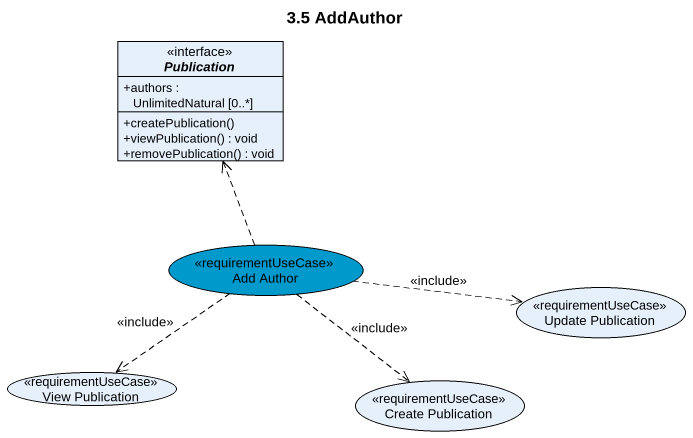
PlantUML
@startuml
title 3.5 AddAuthor
allowmixing
hide circle
hide empty members
skinparam classAttributeIconSize 0
interface Publication {
  +authors : UnlimitedNatural [0..*]
  +createPublication()
  +viewPublication() : void
  +removePublication() : void
}
usecase "Add Author" as Add_Author <<requirementUseCase>> #0099CC
usecase "Update Publication" as Update_Publication <<requirementUseCase>>
usecase "View Publication" as View_Publication <<requirementUseCase>>
usecase "Create Publication" as Create_Publication <<requirementUseCase>>
Add_Author .up.> Publication
Add_Author .right.> Update_Publication : <<include>>
Add_Author ..> View_Publication : <<include>>
Add_Author ..> Create_Publication : <<include>>
@enduml
